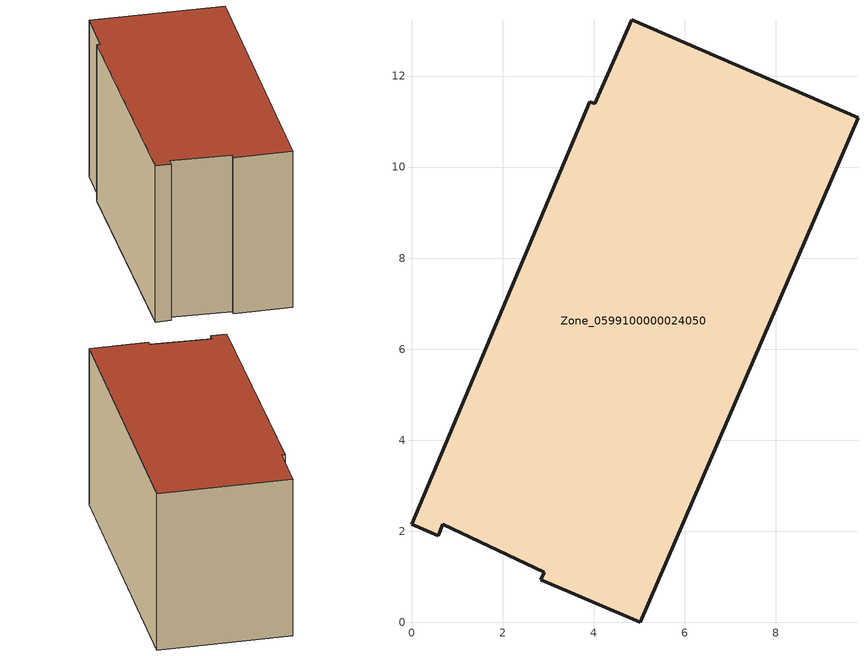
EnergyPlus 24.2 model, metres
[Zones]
Zone_0599100000024050
 floor ground (C_G): 2.91,1.1 0.69,2.15 0.59,1.91 0,2.16 3.91,11.44 4.03,11.39 4.84,13.24 9.81,11.08 5.03,0 2.84,0.94 z0
 wall outside (C_F): 3.91,11.44 0,2.16 0.59,1.91 0.69,2.15 2.91,1.1 2.84,0.94 5.03,0 9.81,11.08 4.84,13.24 4.03,11.39 3.91,11.44 z0:6.91
 roof outside (C_R): 0.69,2.15 2.91,1.1 2.84,0.94 5.03,0 9.81,11.08 4.84,13.24 4.03,11.39 3.91,11.44 0,2.16 0.59,1.91 z6.91
[BUILDING]
Pand.0599100000024050: North Axis=0; Terrain=City; Loads Convergence Tolerance Value=0.04; Temperature Convergence Tolerance Value=0.4; Solar Distribution=FullExterior; Maximum Number of Warmup Days=25; Minimum Number of Warmup Days=1
[Site:Location]
Rotterdam.The.Hague.AP_ZH_NLD Design_Conditions: Latitude=51.96; Longitude=4.45; Time Zone=1; Elevation=-4.5
[SITE:GROUNDTEMPERATURE:BUILDINGSURFACE]
18, 18, 18, 18, 18, 18, 18, 18, 18, 18, 18, 18
[MATERIAL] Thermal Absorptance=0.9; Solar Absorptance=0.7; Visible Absorptance=0.7
Name | Roughness | Thickness | Conductivity | Density | Specific Heat
G.TI.1946 | MediumSmooth | 0.15 | 1 | 540 | 1210
F.TI.1946 | Rough | 0.3 | 0.857143 | 1920 | 840
R.TI.1946 | MediumRough | 0.2 | 0.1 | 1500 | 1000
[CONSTRUCTION]
C_G: G.TI.1946
C_F: F.TI.1946
C_R: R.TI.1946
[ZONE]
Zone_0599100000024050: Type=1; Multiplier=1; Ceiling Height=Autocalculate; Volume=Autocalculate; Floor Area=autocalculate; Part of Total Floor Area=Yes
[ZONEINFILTRATION:DESIGNFLOWRATE]
Infil_Zone_0599100000024050: Zone or ZoneList or Space or SpaceList=Zone_0599100000024050; Schedule=AlwaysOn; Design Flow Rate Calculation Method=Flow/Area; Flow Rate per Floor Area=0.003; Constant Term Coefficient=1; Temperature Term Coefficient=0; Velocity Term Coefficient=0; Velocity Squared Term Coefficient=0
[HVACTEMPLATE:ZONE:IDEALLOADSAIRSYSTEM]
Zone_0599100000024050: Maximum Heating Supply Air Temperature=50; Minimum Cooling Supply Air Temperature=13; Maximum Heating Supply Air Humidity Ratio=0.0156; Minimum Cooling Supply Air Humidity Ratio=0.0077; Heating Limit=NoLimit; Cooling Limit=NoLimit; Dehumidification Control Type=ConstantSensibleHeatRatio; Cooling Sensible Heat Ratio=0.7; Dehumidification Setpoint=60; Humidification Control Type=None; Humidification Setpoint=30; Outdoor Air Method=None; Outdoor Air Flow Rate per Person=0.00944; Outdoor Air Flow Rate per Zone Floor Area=0; Outdoor Air Flow Rate per Zone=0; Demand Controlled Ventilation Type=None; Outdoor Air Economizer Type=NoEconomizer; Heat Recovery Type=None; Sensible Heat Recovery Effectiveness=0.7; Latent Heat Recovery Effectiveness=0.65
[ZONECONTROL:THERMOSTAT]
ThermostatControl_Zone_0599100000024050: Zone or ZoneList=Zone_0599100000024050; Control Type Schedule=DualSetpointControlType; Control 1=Thermostat_Zone_0599100000024050; Temperature Difference Between Cutout And Setpoint=0
[THERMOSTATSETPOINT:DUALSETPOINT]
Thermostat_Zone_0599100000024050: Heating Setpoint Temperature Schedule=HeatingSetpoint_Zone_0599100000024050; Cooling Setpoint Temperature Schedule=CoolingSetpoint_Zone_0599100000024050
[SCHEDULE:COMPACT]
HeatingSetpoint_Zone_0599100000024050: Through: 12/31, For: AllDays, Until: 24:00, 21
CoolingSetpoint_Zone_0599100000024050: Through: 12/31, For: AllDays, Until: 24:00, 24
DualSetpointControlType: Through: 12/31, For: AllDays, Until: 24:00, 4
AlwaysOn: Through: 12/31, For: AllDays, Until: 24:00, 1
